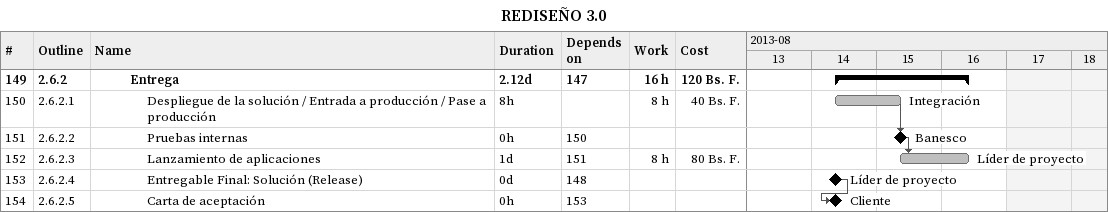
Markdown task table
REDISEÑO 3.0

| ID | WBS | Task | Duration | Start | Finish | Predecessors | Resources | Work (h) | Cost (Bs. F.) |
|---|---|---|---|---|---|---|---|---|---|
| 149 | 2.6.2 | **Entrega** | 2.12d | 2013-08-14 | 2013-08-16 | 147 |  | 16 | 120 |
| 150 | 2.6.2.1 | Despliegue de la solución / Entrada a producción / Pase a producción | 8h | 2013-08-14 | 2013-08-15 |  | Integración | 8 | 40 |
| 151 | 2.6.2.2 | Pruebas internas | 0h | 2013-08-15 | 2013-08-15 | 150 | Banesco |  |  |
| 152 | 2.6.2.3 | Lanzamiento de aplicaciones | 1d | 2013-08-15 | 2013-08-16 | 151 | Líder de proyecto | 8 | 80 |
| 153 | 2.6.2.4 | Entregable Final: Solución (Release) | 0d | 2013-08-14 | 2013-08-14 | 148 | Líder de proyecto |  |  |
| 154 | 2.6.2.5 | Carta de aceptación | 0h | 2013-08-14 | 2013-08-14 | 153 | Cliente |  |  |
